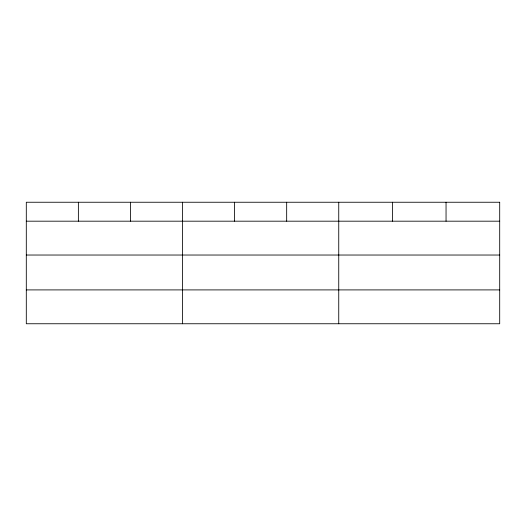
<?xml version="1.0" encoding="UTF-8"?>
<svg xmlns="http://www.w3.org/2000/svg" width="526" height="526" viewBox="0 0 526 526"><rect width="100%" height="100%" fill="white"/><g stroke="black" fill="none" stroke-linecap="round" stroke-linejoin="round"><path stroke-width="0.79" d="M26.3 221.183L499.7 221.183M26.3 255.031L499.7 255.031M26.3 289.905L499.7 289.905M446.048 202.247L446.048 221.183M392.396 202.247L392.396 221.183M338.744 202.247L338.744 323.753M286.67 202.247L286.67 221.183M234.596 202.247L234.596 221.183M182.522 202.247L182.522 323.753M130.448 202.247L130.448 221.183M78.374 202.247L78.374 221.183M499.7 202.247L26.3 202.247L26.3 323.753L499.7 323.753L499.7 202.247"/></g></svg>
